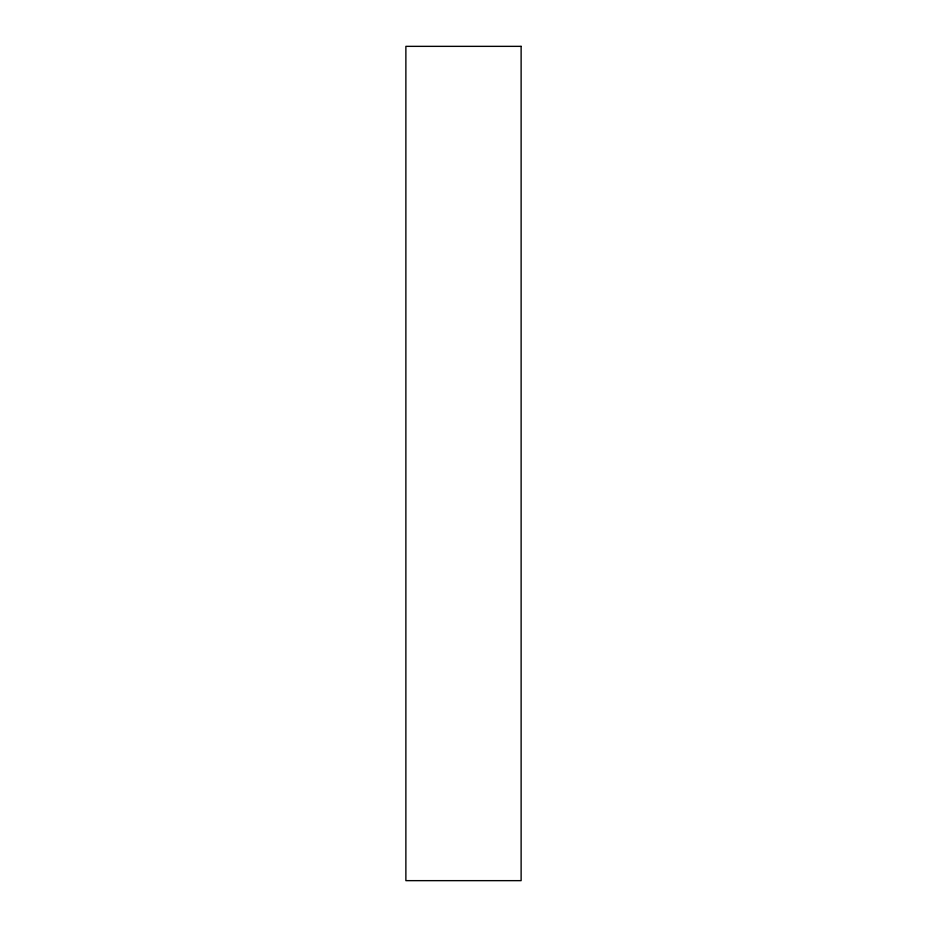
<?xml version="1.0" encoding="UTF-8"?>
<svg xmlns="http://www.w3.org/2000/svg" width="927" height="927" viewBox="0 0 927 927"><rect width="100%" height="100%" fill="white"/><g stroke="black" fill="none" stroke-linecap="round" stroke-linejoin="round"><path stroke-width="1.39" d="M521.125 46.35L405.875 46.35L405.875 880.65L521.125 880.65L521.125 46.35"/></g></svg>
